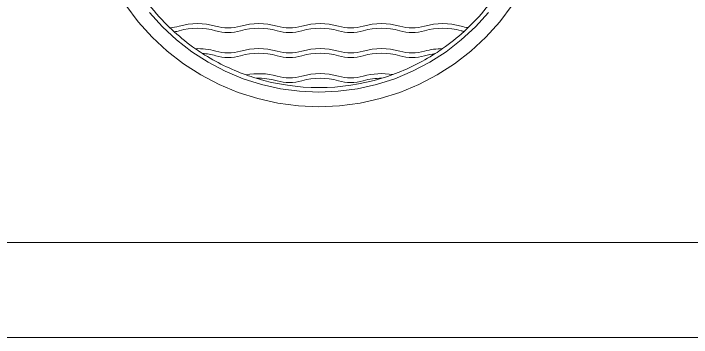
# Model space of a CAD drawing. Header units: metres. Extents: x 523256 to 524015, y 4669220 to 4669814.
# Drawn here: x 523829.42 to 523865.09, y 4669220 to 4669237.04 of the extents above; entities that cross this region are included whole.
import ezdxf

# ---------------------------------------------------------------- set-up
doc = ezdxf.new("R2010")
doc.units = ezdxf.units.M
doc.header["$MEASUREMENT"] = 0
doc.layers.add('992006 Lineas cajetin', color=7, linetype='Continuous', lineweight=0)

msp = doc.modelspace()

# ---------------------------------------------------------------- linework, layer by layer
at = {"layer": '992006 Lineas cajetin'}
for points in [[(523256.09698, 4669814.00077), (524015.09698, 4669814.00077), (524015.09698, 4669220.0041), (523256.09698, 4669220.0041)], [(523275.09698, 4669282.31977), (524010.09698, 4669282.31977), (524010.09698, 4669225.00177), (523275.09698, 4669225.00177)]]:
    msp.add_lwpolyline(points, close=True, dxfattribs=at)
at = {"layer": '992006 Lineas cajetin', "extrusion": (0, 0, -1), "flags": 128}
for points in [[(-523855.6532, 4669237.47164), (-523854.99803, 4669236.60694), (-523854.26952, 4669235.80308), (-523853.47329, 4669235.06623), (-523852.61549, 4669234.40208), (-523851.70273, 4669233.81574), (-523850.74205, 4669233.31175), (-523849.74085, 4669232.89398), (-523848.70686, 4669232.56566), (-523847.64806, 4669232.32932), (-523846.5726, 4669232.18678), (-523845.48879, 4669232.13915), (-523844.40497, 4669232.18678), (-523843.32952, 4669232.32932), (-523842.27071, 4669232.56566), (-523841.23672, 4669232.89398), (-523840.23553, 4669233.31175), (-523839.27485, 4669233.81574), (-523838.36209, 4669234.40208), (-523837.50428, 4669235.06624), (-523836.70806, 4669235.80309), (-523835.97955, 4669236.60695), (-523835.32437, 4669237.47163)], [(-523836.56862, 4669237.09546), (-523837.252, 4669236.34139), (-523837.9989, 4669235.65018), (-523838.80357, 4669235.02717), (-523839.65979, 4669234.47716), (-523840.56096, 4669234.00438), (-523841.50013, 4669233.61249), (-523842.47006, 4669233.30451), (-523843.46328, 4669233.08281), (-523844.47211, 4669232.9491), (-523845.48879, 4669232.90442), (-523846.50546, 4669232.9491), (-523847.5143, 4669233.08281), (-523848.50751, 4669233.30451), (-523849.47745, 4669233.61249), (-523850.41662, 4669234.00438), (-523851.31779, 4669234.47716), (-523852.17401, 4669235.02717), (-523852.97867, 4669235.65018), (-523853.72557, 4669236.34138), (-523854.40895, 4669237.09545)]]:
    msp.add_lwpolyline(points, dxfattribs=at)
at = {"layer": '992006 Lineas cajetin', "flags": 128}
msp.add_lwpolyline([(523836.55159, 4669237.49772, 0.03598945), (523837.64705, 4669236.28843, 0.05192043), (523838.13478, 4669236.37416, -0.13964415), (523840.05236, 4669236.37411, 0.13963027), (523841.36281, 4669236.37416, -0.13964415), (523843.28039, 4669236.37411, 0.13963027), (523844.59084, 4669236.37416, -0.13964415), (523846.50841, 4669236.37411, 0.13963027), (523847.81886, 4669236.37416, -0.13964415), (523849.73644, 4669236.37411, 0.13963027), (523851.04689, 4669236.37416, -0.13964415), (523852.96447, 4669236.37411, 0.04022841), (523853.34153, 4669236.29894, 0.03538105), (523854.4183, 4669237.48792, 0.01059004)], format="xyb", dxfattribs=at)
at = {"layer": '992006 Lineas cajetin', "extrusion": (0, 0, -1), "flags": 128}
for points in [[(-523838.98629, 4669235.19107, 0.0313326), (-523837.87494, 4669236.07651, -0.02786043), (-523838.13478, 4669236.13501, 0.13964415), (-523840.05236, 4669236.13496, -0.13963027), (-523841.36281, 4669236.13501, 0.13964415), (-523843.28039, 4669236.13496, -0.13963027), (-523844.59084, 4669236.13501, 0.13964415), (-523846.50841, 4669236.13496, -0.13963027), (-523847.81886, 4669236.13501, 0.13964415), (-523849.73644, 4669236.13496, -0.13963027), (-523851.04689, 4669236.13501, 0.13964415), (-523852.96447, 4669236.13496, -0.01712503), (-523853.12371, 4669236.09557, 0.03189746), (-523851.99365, 4669235.19271, -0.06861939), (-523851.04689, 4669235.05885, 0.13963027), (-523849.73674, 4669235.05885, -0.13964415), (-523847.81886, 4669235.05885, 0.13963027), (-523846.50871, 4669235.05885, -0.13964415), (-523844.59084, 4669235.05885, 0.13963027), (-523843.28068, 4669235.05885, -0.13964415), (-523841.36281, 4669235.05885, 0.13963027), (-523840.05266, 4669235.05885, -0.07719129), (-523838.98629, 4669235.19107)], [(-523844.59084, 4669233.50438, 0.13964415), (-523846.50841, 4669233.50433, -0.13963027), (-523847.81886, 4669233.50438, 0.07127973), (-523848.80266, 4669233.63816, 0.14903496), (-523842.18378, 4669233.63546, 0.07940293), (-523843.28039, 4669233.50433, -0.13963027), (-523844.59084, 4669233.50438)]]:
    msp.add_lwpolyline(points, format="xyb", close=True, dxfattribs=at)
at = {"layer": '992006 Lineas cajetin', "flags": 128}
msp.add_lwpolyline([(523841.36281, 4669234.8197, -0.13963027), (523840.05266, 4669234.8197, 0.0507112), (523839.35521, 4669234.94376, 0.05654639), (523841.65045, 4669233.81234, -0.1181733), (523843.28039, 4669233.74348, 0.13963027), (523844.59084, 4669233.74353, -0.13964415), (523846.50841, 4669233.74348, 0.13963027), (523847.81886, 4669233.74353, -0.1122255), (523849.36818, 4669233.8272, 0.05502021), (523851.60098, 4669234.93006, 0.04042828), (523851.04689, 4669234.8197, -0.13963027), (523849.73674, 4669234.8197, 0.13964415), (523847.81886, 4669234.8197, -0.13963027), (523846.50871, 4669234.8197, 0.13964415), (523844.59084, 4669234.8197, -0.13963027), (523843.28068, 4669234.8197, 0.13964415), (523841.36281, 4669234.8197)], format="xyb", close=True, dxfattribs=at)
at = {"layer": '992006 Lineas cajetin'}
for start, end in [(226.294425, 227.865533), (312.278531, 313.781944), (235.044089, 237.286817), (302.585542, 304.97065), (250.232508, 253.069508), (286.976236, 289.988539)]:
    msp.add_arc((523845.48879, 4669244.49275), 11.34918, start, end, dxfattribs=at)

doc.saveas('drawing.dxf')
